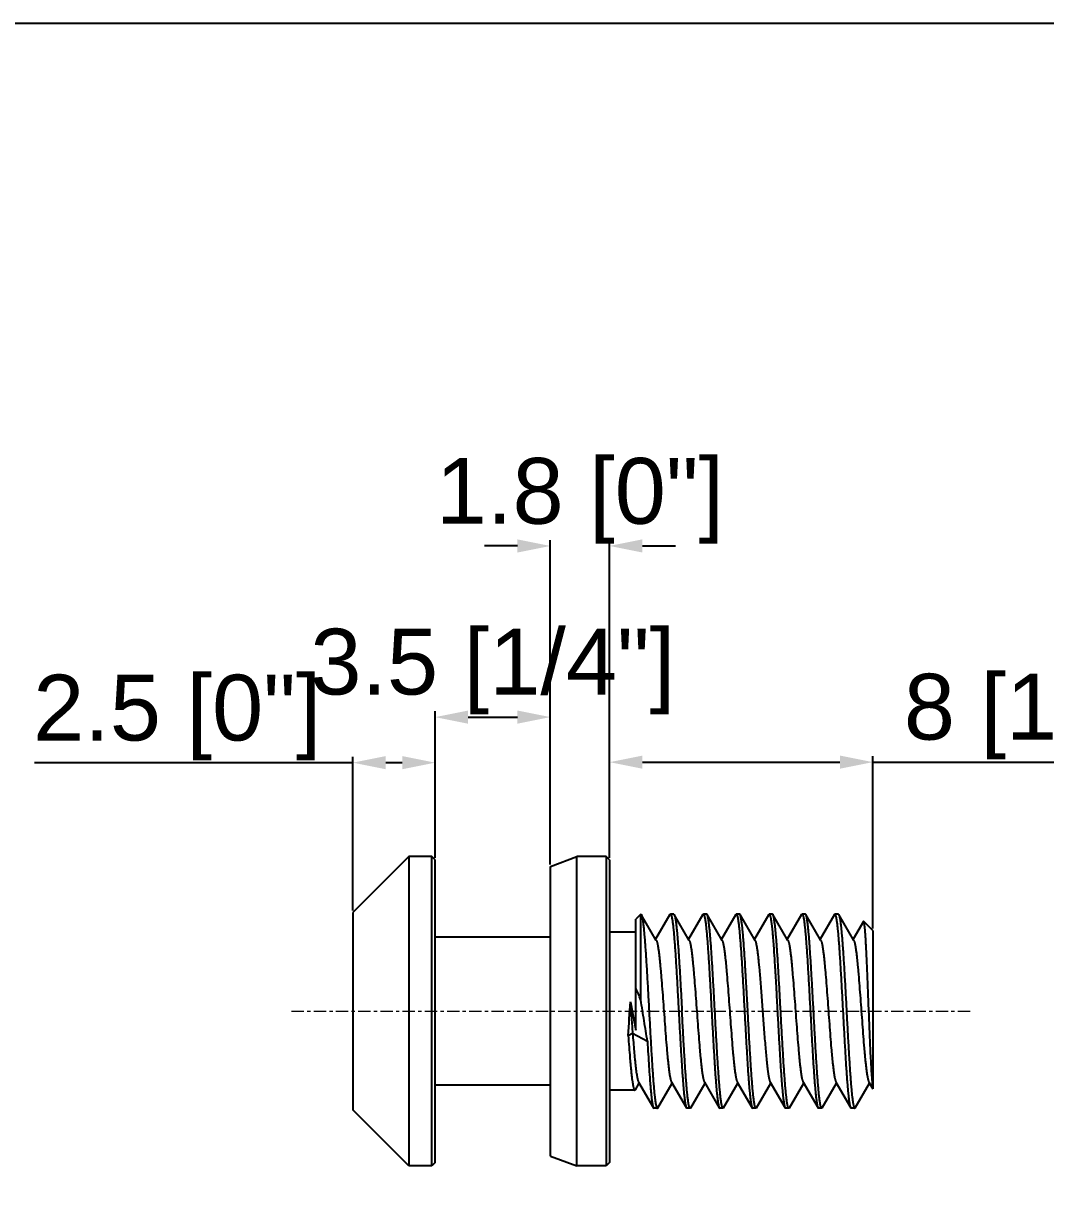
# Model space of a CAD drawing. Header units: millimetres. Extents: x 389 to 17466, y 310 to 5904.
# Drawn here: x 5622.94 to 5654.02, y 426.4 to 461.79 of the extents above; entities that cross this region are included whole.
import ezdxf

# ---------------------------------------------------------------- set-up
doc = ezdxf.new("R2010")
doc.units = ezdxf.units.MM
doc.linetypes.add('CENTER', pattern=[0.6, 0.375, -0.075, 0.075, -0.075])
doc.layers.add('02___PRT_ALL_AXES', color=7, linetype='Continuous')
doc.styles.get("Standard").update_dxf_attribs({"font": 'arial.ttf'})
doc.dimstyles.new('缩小5倍', dxfattribs={"dimtxt": 15, "dimasz": 10, "dimexe": 0.18, "dimexo": 0.0625, "dimgap": 0.09, "dimtad": 1, "dimtoh": 1, "dimdec": 3, "dimzin": 9, "dimdsep": 46, "dimtxsty": 'Standard', "dimblk": '_FILLED', "dimcen": 0.09, "dimclrd": 256, "dimclre": 256, "dimclrt": 256, "dimazin": 2, "dimtfac": 1, "dimtdec": 3, "dimtofl": 0, "dimtmove": 0, "dimatfit": 3, "dimldrblk": '_FILLED', "dimfxl": 1, "dimtolj": 1, "dimtzin": 0, "dimarcsym": 0})

# ---------------------------------------------------------------- blocks, each defined once
blk = doc.blocks.new('_FILLED')
at = {"color": 0, "linetype": 'ByBlock'}
blk.add_solid([(0, 0), (-1, 0.2), (-1, -0.2)], dxfattribs=at)
blk = doc.blocks.new('*D47')
at = {"lineweight": -2, "transparency": 16777216}
for p, q in [((5632.961, 434.831), (5632.961, 439.5)), ((5635.461, 436.431), (5635.461, 439.5)), ((5632.961, 439.32), (5623.286, 439.32)), ((5634.461, 439.32), (5633.961, 439.32))]:
    blk.add_line(p, q, dxfattribs=at)
at = {"layer": 'Defpoints', "color": 0, "transparency": 16777216}
for p in [(5635.461, 439.32), (5635.461, 436.368), (5632.961, 434.768)]:
    blk.add_point(p, dxfattribs=at)
at = {"lineweight": -2, "transparency": 16777216, "rotation": 180}
blk.add_blockref('_FILLED', (5632.961, 439.32), dxfattribs=at)
at = {"lineweight": -2, "transparency": 16777216}
blk.add_blockref('_FILLED', (5635.461, 439.32), dxfattribs=at)
at = {"lineweight": 5, "transparency": 16777216, "insert": (5627.624, 440.692), "char_height": 2, "attachment_point": 5}
blk.add_mtext('\\A1;2.5 [0"]', dxfattribs=at)
blk = doc.blocks.new('*D48')
at = {"lineweight": -2, "transparency": 16777216}
for p, q in [((5635.461, 436.431), (5635.461, 440.885)), ((5638.961, 436.231), (5638.961, 440.885)), ((5636.461, 440.705), (5637.961, 440.705))]:
    blk.add_line(p, q, dxfattribs=at)
at = {"layer": 'Defpoints', "color": 0, "transparency": 16777216}
for p in [(5638.961, 440.705), (5635.461, 436.368), (5638.961, 436.168)]:
    blk.add_point(p, dxfattribs=at)
at = {"lineweight": -2, "transparency": 16777216, "rotation": 180}
blk.add_blockref('_FILLED', (5635.461, 440.705), dxfattribs=at)
at = {"lineweight": -2, "transparency": 16777216}
blk.add_blockref('_FILLED', (5638.961, 440.705), dxfattribs=at)
at = {"lineweight": 5, "transparency": 16777216, "insert": (5637.211, 442.089), "char_height": 2, "attachment_point": 5}
blk.add_mtext('\\A1;3.5 [1/4"]', dxfattribs=at)
blk = doc.blocks.new('*D49')
at = {"lineweight": -2, "transparency": 16777216}
for p, q in [((5637.961, 445.906), (5636.961, 445.906)), ((5638.961, 436.231), (5638.961, 446.086)), ((5640.761, 436.431), (5640.761, 446.086)), ((5641.761, 445.906), (5642.761, 445.906))]:
    blk.add_line(p, q, dxfattribs=at)
at = {"layer": 'Defpoints', "color": 0, "transparency": 16777216}
for p in [(5640.761, 445.906), (5640.761, 436.368), (5638.961, 436.168)]:
    blk.add_point(p, dxfattribs=at)
at = {"lineweight": -2, "transparency": 16777216}
blk.add_blockref('_FILLED', (5638.961, 445.906), dxfattribs=at)
at = {"lineweight": -2, "transparency": 16777216, "rotation": 180}
blk.add_blockref('_FILLED', (5640.761, 445.906), dxfattribs=at)
at = {"lineweight": 5, "transparency": 16777216, "insert": (5639.861, 447.278), "char_height": 2, "attachment_point": 5}
blk.add_mtext('\\A1;1.8 [0"]', dxfattribs=at)
blk = doc.blocks.new('*D50')
at = {"lineweight": -2, "transparency": 16777216}
for p, q in [((5640.761, 436.431), (5640.761, 439.516)), ((5648.761, 434.281), (5648.761, 439.516)), ((5641.761, 439.336), (5647.761, 439.336)), ((5648.761, 439.336), (5658.405, 439.336))]:
    blk.add_line(p, q, dxfattribs=at)
at = {"layer": 'Defpoints', "color": 0, "transparency": 16777216}
for p in [(5648.761, 439.336), (5640.761, 436.368), (5648.761, 434.218)]:
    blk.add_point(p, dxfattribs=at)
at = {"lineweight": -2, "transparency": 16777216, "rotation": 180}
blk.add_blockref('_FILLED', (5640.761, 439.336), dxfattribs=at)
at = {"lineweight": -2, "transparency": 16777216}
blk.add_blockref('_FILLED', (5648.761, 439.336), dxfattribs=at)
at = {"lineweight": 5, "transparency": 16777216, "insert": (5654.083, 440.72), "char_height": 2, "attachment_point": 5}
blk.add_mtext('\\A1;8 [1/4"]', dxfattribs=at)

msp = doc.modelspace()

# ---------------------------------------------------------------- linework, layer by layer
at = {"color": 7, "linetype": 'Continuous'}
for p, q in [((5635.3614, 427.0683), (5635.3614, 436.4683)), ((5635.4614, 436.3683), (5635.3614, 436.4683)), ((5635.4614, 427.1684), (5635.4614, 436.3683)), ((5638.9614, 436.1683), (5639.7614, 436.4683)), ((5639.7614, 427.0683), (5639.7614, 436.4683)), ((5640.6614, 436.4683), (5640.6614, 427.0683)), ((5640.7614, 436.3683), (5640.6614, 436.4683)), ((5640.7614, 436.3683), (5640.7614, 427.1684)), ((5638.9614, 427.3683), (5638.9614, 436.1683)), ((5642.1815, 433.9216), (5641.7262, 434.7055)), ((5642.5966, 434.7055), (5642.1614, 433.9562)), ((5642.5966, 434.7055), (5642.6114, 434.7183)), ((5642.7114, 434.7183), (5642.7262, 434.7055)), ((5643.1815, 433.9216), (5642.7262, 434.7055)), ((5643.5966, 434.7055), (5643.1614, 433.9562)), ((5643.5966, 434.7055), (5643.6114, 434.7183)), ((5643.7262, 434.7055), (5643.7114, 434.7183)), ((5644.1815, 433.9216), (5643.7262, 434.7055)), ((5644.5966, 434.7055), (5644.1614, 433.9562)), ((5644.5966, 434.7055), (5644.6114, 434.7183)), ((5644.7262, 434.7055), (5644.7114, 434.7183)), ((5645.1815, 433.9216), (5644.7262, 434.7055)), ((5645.5966, 434.7055), (5645.1614, 433.9562)), ((5645.5966, 434.7055), (5645.6114, 434.7183)), ((5645.7262, 434.7055), (5645.7114, 434.7183)), ((5646.1815, 433.9216), (5645.7262, 434.7055)), ((5646.5966, 434.7055), (5646.1614, 433.9562)), ((5646.5966, 434.7055), (5646.6114, 434.7183)), ((5646.7262, 434.7055), (5646.7114, 434.7183)), ((5647.1815, 433.9216), (5646.7262, 434.7055)), ((5647.5966, 434.7055), (5647.1614, 433.9562)), ((5647.6114, 434.7183), (5647.5966, 434.7055)), ((5648.1815, 433.9216), (5647.7262, 434.7055)), ((5648.4732, 434.4928), (5648.1614, 433.9562)), ((5648.7614, 434.2183), (5648.4833, 434.4964)), ((5648.7614, 434.2183), (5648.7614, 429.4086)), ((5641.329, 431.0267), (5641.4614, 431.0976)), ((5641.4614, 431.0976), (5641.9114, 430.8567)), ((5641.5472, 429.384), (5641.6614, 429.5805)), ((5641.6413, 429.615), (5642.0966, 428.8311)), ((5642.2262, 428.8311), (5642.6614, 429.5805)), ((5642.6413, 429.615), (5643.0966, 428.8311)), ((5643.2262, 428.8311), (5643.6614, 429.5805)), ((5643.6413, 429.615), (5644.0966, 428.8311)), ((5644.2262, 428.8311), (5644.6614, 429.5805)), ((5644.6413, 429.615), (5645.0966, 428.8311)), ((5645.2262, 428.8311), (5645.6614, 429.5805)), ((5645.6413, 429.615), (5646.0966, 428.8311)), ((5646.2262, 428.8311), (5646.6614, 429.5805)), ((5646.6413, 429.615), (5647.0966, 428.8311)), ((5647.2262, 428.8311), (5647.6614, 429.5805)), ((5647.6413, 429.615), (5648.0966, 428.8311)), ((5648.2262, 428.8311), (5648.6614, 429.5805)), ((5648.6413, 429.615), (5648.7614, 429.4085)), ((5641.529, 429.3683), (5640.7614, 429.3683)), ((5642.0966, 428.8311), (5642.1114, 428.8183)), ((5643.0966, 428.8311), (5643.1114, 428.8183)), ((5643.2262, 428.8311), (5643.2114, 428.8183)), ((5644.0966, 428.8311), (5644.1114, 428.8183)), ((5644.2262, 428.8311), (5644.2114, 428.8183)), ((5645.0966, 428.8311), (5645.1114, 428.8183)), ((5645.2262, 428.8311), (5645.2114, 428.8183)), ((5646.0966, 428.8311), (5646.1114, 428.8183)), ((5646.2262, 428.8311), (5646.2114, 428.8183)), ((5647.0966, 428.8311), (5647.1114, 428.8183)), ((5647.2262, 428.8311), (5647.2114, 428.8183)), ((5648.2114, 428.8183), (5648.2262, 428.8311)), ((5635.4614, 427.1683), (5635.3614, 427.0683)), ((5638.9614, 427.3683), (5639.7614, 427.0683)), ((5640.7614, 427.1683), (5640.6614, 427.0683))]:
    msp.add_line(p, q, dxfattribs=at)
at = {"color": 1, "linetype": 'CENTER', "lineweight": 5}
msp.add_line((5631.0965, 431.7683), (5651.8038, 431.7683), dxfattribs=at)
msp.add_lwpolyline([(5600.2104, 461.7879), (5686.6896, 461.7879), (5686.6896, 395.4424), (5600.2104, 395.4424)], close=True)
at = {"color": 7, "linetype": 'Continuous'}
msp.add_arc((5252.9171, 455.6559), 389.1919, 356.371726, 356.522896, dxfattribs=at)
for points, knots in [([(5642.6114, 434.7183), (5642.6121, 434.7183), (5642.6134, 434.7182), (5642.6154, 434.7175), (5642.6174, 434.7163), (5642.6202, 434.7141), (5642.6236, 434.71), (5642.6274, 434.7037), (5642.6313, 434.6957), (5642.6351, 434.6859), (5642.639, 434.6744), (5642.6445, 434.6556), (5642.6512, 434.6278), (5642.6589, 434.5891), (5642.6666, 434.5437), (5642.6744, 434.4916), (5642.6821, 434.433), (5642.6899, 434.3679), (5642.6977, 434.2966), (5642.7084, 434.1896), (5642.7217, 434.0415), (5642.7372, 433.8476), (5642.7527, 433.6338), (5642.7682, 433.402), (5642.7837, 433.1545), (5642.7992, 432.8936), (5642.8148, 432.6219), (5642.8357, 432.2456), (5642.8511, 431.9602), (5642.8614, 431.7683)], [0, 0, 0, 0, 0.0006617, 0.0013565, 0.0021131, 0.0029536, 0.0049446, 0.0074147, 0.0104051, 0.0139384, 0.0180276, 0.0226792, 0.0336784, 0.0469408, 0.0624552, 0.0801943, 0.1001202, 0.1221922, 0.1463618, 0.1725707, 0.2308628, 0.2965199, 0.368922, 0.4473746, 0.53113, 0.6193881, 0.7112932, 0.8059696, 1, 1, 1, 1]), ([(5642.7262, 434.7055), (5642.7276, 434.7032), (5642.7302, 434.698), (5642.7339, 434.6893), (5642.7375, 434.679), (5642.7427, 434.6624), (5642.749, 434.6376), (5642.7562, 434.6033), (5642.7635, 434.5629), (5642.7708, 434.5166), (5642.7781, 434.4644), (5642.7854, 434.4065), (5642.7927, 434.3429), (5642.8028, 434.2474), (5642.8153, 434.115), (5642.8299, 433.9414), (5642.8444, 433.7493), (5642.859, 433.5403), (5642.8736, 433.3162), (5642.8883, 433.0789), (5642.9029, 432.8304), (5642.9175, 432.5729), (5642.9372, 432.2179), (5642.9517, 431.9489), (5642.9614, 431.7683)], [0, 0, 0, 0, 0.002715, 0.0059096, 0.0095964, 0.0137827, 0.0236641, 0.0355629, 0.0494732, 0.0653773, 0.0832456, 0.1030456, 0.1247416, 0.1482878, 0.2007331, 0.2599516, 0.3254442, 0.3966589, 0.4729946, 0.5538058, 0.6384108, 0.7260805, 0.8160817, 1, 1, 1, 1]), ([(5643.6114, 434.7183), (5643.6121, 434.7183), (5643.6134, 434.7182), (5643.6154, 434.7175), (5643.6174, 434.7163), (5643.6202, 434.7141), (5643.6236, 434.71), (5643.6274, 434.7037), (5643.6313, 434.6957), (5643.6351, 434.6859), (5643.639, 434.6744), (5643.6445, 434.6556), (5643.6512, 434.6278), (5643.6589, 434.5891), (5643.6666, 434.5437), (5643.6744, 434.4916), (5643.6821, 434.433), (5643.6899, 434.3679), (5643.6977, 434.2966), (5643.7084, 434.1896), (5643.7217, 434.0415), (5643.7372, 433.8476), (5643.7527, 433.6338), (5643.7682, 433.402), (5643.7837, 433.1545), (5643.7992, 432.8936), (5643.8148, 432.6219), (5643.8357, 432.2456), (5643.8511, 431.9602), (5643.8614, 431.7683)], [0, 0, 0, 0, 0.0006617, 0.0013565, 0.0021131, 0.0029536, 0.0049446, 0.0074147, 0.0104051, 0.0139384, 0.0180276, 0.0226792, 0.0336784, 0.0469408, 0.0624552, 0.0801943, 0.1001202, 0.1221922, 0.1463618, 0.1725707, 0.2308628, 0.2965199, 0.368922, 0.4473746, 0.53113, 0.6193881, 0.7112932, 0.8059696, 1, 1, 1, 1]), ([(5643.9614, 431.7683), (5643.9517, 431.9489), (5643.9372, 432.2179), (5643.9175, 432.5729), (5643.9029, 432.8304), (5643.8883, 433.0789), (5643.8736, 433.3162), (5643.859, 433.5403), (5643.8444, 433.7493), (5643.8299, 433.9414), (5643.8153, 434.115), (5643.8028, 434.2474), (5643.7927, 434.3429), (5643.7854, 434.4065), (5643.7781, 434.4644), (5643.7708, 434.5166), (5643.7635, 434.5629), (5643.7562, 434.6033), (5643.749, 434.6376), (5643.7427, 434.6624), (5643.7375, 434.679), (5643.7339, 434.6893), (5643.7302, 434.698), (5643.7276, 434.7032), (5643.7262, 434.7055)], [0, 0, 0, 0, 0.1839184, 0.2739199, 0.36159, 0.4461955, 0.5270072, 0.6033431, 0.6745574, 0.7400498, 0.799268, 0.8517131, 0.8752592, 0.8969551, 0.916755, 0.9346231, 0.9505271, 0.9644375, 0.9763361, 0.9862173, 0.9904036, 0.9940905, 0.997285, 1, 1, 1, 1]), ([(5644.6114, 434.7183), (5644.6121, 434.7183), (5644.6134, 434.7182), (5644.6154, 434.7175), (5644.6174, 434.7163), (5644.6202, 434.7141), (5644.6236, 434.71), (5644.6274, 434.7037), (5644.6313, 434.6957), (5644.6351, 434.6859), (5644.639, 434.6744), (5644.6445, 434.6556), (5644.6512, 434.6278), (5644.6589, 434.5891), (5644.6666, 434.5437), (5644.6744, 434.4916), (5644.6821, 434.433), (5644.6899, 434.3679), (5644.6977, 434.2966), (5644.7084, 434.1896), (5644.7217, 434.0415), (5644.7372, 433.8476), (5644.7527, 433.6338), (5644.7682, 433.402), (5644.7837, 433.1545), (5644.7992, 432.8936), (5644.8148, 432.6219), (5644.8357, 432.2456), (5644.8511, 431.9602), (5644.8614, 431.7683)], [0, 0, 0, 0, 0.0006617, 0.0013565, 0.0021131, 0.0029536, 0.0049446, 0.0074147, 0.0104051, 0.0139384, 0.0180276, 0.0226792, 0.0336784, 0.0469408, 0.0624552, 0.0801943, 0.1001202, 0.1221922, 0.1463618, 0.1725707, 0.2308628, 0.2965199, 0.368922, 0.4473746, 0.53113, 0.6193881, 0.7112932, 0.8059696, 1, 1, 1, 1]), ([(5644.8576, 433.5594), (5644.8523, 433.6367), (5644.8419, 433.7841), (5644.8257, 433.9937), (5644.8118, 434.154), (5644.8005, 434.2697), (5644.7923, 434.3468), (5644.7841, 434.417), (5644.776, 434.4801), (5644.7678, 434.5361), (5644.7597, 434.5847), (5644.7527, 434.6204), (5644.747, 434.6453), (5644.7429, 434.6611), (5644.7388, 434.675), (5644.7348, 434.6869), (5644.7307, 434.697), (5644.7278, 434.7029), (5644.7262, 434.7055)], [0, 0, 0, 0, 0.2009949, 0.3835299, 0.5455397, 0.6183339, 0.6854068, 0.7465848, 0.801704, 0.8506401, 0.8932848, 0.9295474, 0.9452728, 0.9593924, 0.9719097, 0.9828335, 0.9921834, 1, 1, 1, 1]), ([(5645.6114, 434.7183), (5645.6122, 434.7183), (5645.6138, 434.7181), (5645.6161, 434.7171), (5645.6184, 434.7156), (5645.6207, 434.7134), (5645.623, 434.7106), (5645.6262, 434.7059), (5645.6301, 434.6983), (5645.6346, 434.6873), (5645.6392, 434.674), (5645.6437, 434.6583), (5645.6482, 434.6402), (5645.6528, 434.6197), (5645.6573, 434.5969), (5645.6619, 434.5718), (5645.6682, 434.5338), (5645.676, 434.4805), (5645.685, 434.4099), (5645.6941, 434.3307), (5645.7032, 434.2429), (5645.7123, 434.1471), (5645.7248, 434.0039), (5645.7403, 433.8072), (5645.7518, 433.645), (5645.7576, 433.5594)], [0, 0, 0, 0, 0.0019584, 0.0040487, 0.0063801, 0.0090318, 0.012058, 0.0154946, 0.0236864, 0.0337325, 0.0456922, 0.0595921, 0.0754434, 0.0932491, 0.1130077, 0.1347137, 0.1583549, 0.2113742, 0.271921, 0.3398232, 0.4148561, 0.496783, 0.5853493, 0.7812858, 1, 1, 1, 1]), ([(5645.9614, 431.7683), (5645.9517, 431.9489), (5645.9372, 432.2179), (5645.9175, 432.5729), (5645.9029, 432.8305), (5645.8883, 433.0789), (5645.8736, 433.3162), (5645.859, 433.5403), (5645.8444, 433.7493), (5645.8299, 433.9414), (5645.8153, 434.115), (5645.8028, 434.2474), (5645.7927, 434.3429), (5645.7854, 434.4065), (5645.7781, 434.4644), (5645.7708, 434.5166), (5645.7635, 434.5629), (5645.7562, 434.6033), (5645.749, 434.6376), (5645.7427, 434.6624), (5645.7375, 434.679), (5645.7339, 434.6893), (5645.7302, 434.698), (5645.7276, 434.7032), (5645.7262, 434.7055)], [0, 0, 0, 0, 0.1839192, 0.2739213, 0.361592, 0.4461982, 0.5270107, 0.6033468, 0.67456, 0.740051, 0.7992684, 0.8517131, 0.875259, 0.8969549, 0.9167547, 0.9346229, 0.950527, 0.9644373, 0.976336, 0.9862173, 0.9904036, 0.9940905, 0.997285, 1, 1, 1, 1]), ([(5646.6114, 434.7183), (5646.6121, 434.7183), (5646.6134, 434.7182), (5646.6154, 434.7175), (5646.6174, 434.7163), (5646.6202, 434.7141), (5646.6236, 434.71), (5646.6274, 434.7037), (5646.6313, 434.6957), (5646.6351, 434.6859), (5646.639, 434.6744), (5646.6445, 434.6556), (5646.6512, 434.6278), (5646.6589, 434.5891), (5646.6666, 434.5437), (5646.6744, 434.4916), (5646.6821, 434.433), (5646.6899, 434.3679), (5646.6977, 434.2966), (5646.7084, 434.1896), (5646.7217, 434.0415), (5646.7372, 433.8476), (5646.7527, 433.6338), (5646.7682, 433.402), (5646.7837, 433.1545), (5646.7992, 432.8936), (5646.8148, 432.6219), (5646.8357, 432.2456), (5646.8511, 431.9602), (5646.8614, 431.7683)], [0, 0, 0, 0, 0.0006617, 0.0013565, 0.0021131, 0.0029536, 0.0049446, 0.0074147, 0.0104051, 0.0139384, 0.0180276, 0.0226792, 0.0336784, 0.0469408, 0.0624552, 0.0801943, 0.1001202, 0.1221922, 0.1463618, 0.1725707, 0.2308628, 0.2965199, 0.368922, 0.4473746, 0.53113, 0.6193881, 0.7112932, 0.8059696, 1, 1, 1, 1]), ([(5646.9614, 431.7683), (5646.9517, 431.9489), (5646.9372, 432.2179), (5646.9175, 432.5729), (5646.9029, 432.8305), (5646.8883, 433.0789), (5646.8736, 433.3162), (5646.859, 433.5403), (5646.8444, 433.7493), (5646.8299, 433.9414), (5646.8153, 434.115), (5646.8028, 434.2474), (5646.7927, 434.3429), (5646.7854, 434.4065), (5646.7781, 434.4644), (5646.7708, 434.5166), (5646.7635, 434.5629), (5646.7562, 434.6033), (5646.749, 434.6376), (5646.7427, 434.6624), (5646.7375, 434.679), (5646.7339, 434.6893), (5646.7302, 434.698), (5646.7276, 434.7032), (5646.7262, 434.7055)], [0, 0, 0, 0, 0.1839196, 0.2739218, 0.3615926, 0.4461989, 0.5270115, 0.6033477, 0.6745607, 0.7400514, 0.7992684, 0.8517128, 0.8752588, 0.8969545, 0.9167544, 0.9346227, 0.9505268, 0.9644371, 0.9763359, 0.9862174, 0.9904036, 0.9940905, 0.997285, 1, 1, 1, 1]), ([(5648.0966, 428.8311), (5648.0952, 428.8335), (5648.0925, 428.8389), (5648.0887, 428.848), (5648.085, 428.8587), (5648.0797, 428.8762), (5648.0732, 428.9021), (5648.0657, 428.9383), (5648.0582, 428.9808), (5648.0507, 429.0296), (5648.0431, 429.0847), (5648.0356, 429.1458), (5648.0281, 429.2129), (5648.0176, 429.3137), (5648.0047, 429.4534), (5647.9897, 429.6365), (5647.9747, 429.8389), (5647.9596, 430.0588), (5647.9446, 430.2942), (5647.9295, 430.543), (5647.9144, 430.8029), (5647.8993, 431.0715), (5647.8791, 431.4401), (5647.8541, 431.904), (5647.8291, 432.366), (5647.8088, 432.728), (5647.7937, 432.9881), (5647.7786, 433.2371), (5647.7635, 433.4728), (5647.7485, 433.6931), (5647.7335, 433.8959), (5647.7185, 434.0794), (5647.7056, 434.2195), (5647.6951, 434.3207), (5647.6876, 434.388), (5647.68, 434.4494), (5647.6725, 434.5047), (5647.665, 434.5538), (5647.6575, 434.5966), (5647.65, 434.633), (5647.6435, 434.6593), (5647.6382, 434.6769), (5647.6344, 434.6878), (5647.6307, 434.697), (5647.6269, 434.7046), (5647.6232, 434.7105), (5647.6194, 434.7149), (5647.616, 434.7173), (5647.6134, 434.7182), (5647.6121, 434.7183), (5647.6114, 434.7183)], [0, 0, 0, 0, 0.0013996, 0.0030535, 0.0049683, 0.007148, 0.012309, 0.01854, 0.0258355, 0.0341859, 0.0435758, 0.0539849, 0.0653926, 0.0777753, 0.1053508, 0.13647, 0.1708529, 0.208193, 0.2481532, 0.2903734, 0.3344732, 0.3800531, 0.4267024, 0.5215144, 0.6154879, 0.6610959, 0.7052323, 0.7474981, 0.7875117, 0.8249132, 0.8593644, 0.8905581, 0.9182145, 0.9306392, 0.9420899, 0.9525437, 0.9619789, 0.9703749, 0.9777171, 0.9839953, 0.9892029, 0.9914058, 0.9933438, 0.9950206, 0.9964424, 0.9976199, 0.9985732, 0.9993409, 0.999678, 1, 1, 1, 1]), ([(5647.7114, 434.7183), (5647.712, 434.7183), (5647.7133, 434.7182), (5647.7159, 434.7173), (5647.7192, 434.715), (5647.7229, 434.7109), (5647.7251, 434.7075), (5647.7262, 434.7055)], [0, 0, 0, 0, 0.0914047, 0.1869148, 0.4034094, 0.6708044, 1, 1, 1, 1]), ([(5647.7262, 434.7055), (5647.7276, 434.7031), (5647.7304, 434.6977), (5647.7341, 434.6887), (5647.7379, 434.678), (5647.7432, 434.6605), (5647.7497, 434.6345), (5647.7572, 434.5984), (5647.7647, 434.5558), (5647.7722, 434.507), (5647.7797, 434.452), (5647.7872, 434.3908), (5647.7948, 434.3238), (5647.8052, 434.2229), (5647.8181, 434.0832), (5647.8331, 433.9002), (5647.8482, 433.6977), (5647.8632, 433.4778), (5647.8783, 433.2424), (5647.8934, 432.9937), (5647.9084, 432.7338), (5647.9235, 432.4652), (5647.9438, 432.0966), (5647.9687, 431.6326), (5647.9938, 431.1707), (5648.0141, 430.8087), (5648.0292, 430.5486), (5648.0442, 430.2995), (5648.0593, 430.0638), (5648.0743, 429.8435), (5648.0894, 429.6407), (5648.1044, 429.4572), (5648.1173, 429.3171), (5648.1277, 429.216), (5648.1353, 429.1486), (5648.1428, 429.0872), (5648.1503, 429.0319), (5648.1579, 428.9828), (5648.1653, 428.94), (5648.1728, 428.9036), (5648.1793, 428.8774), (5648.1846, 428.8597), (5648.1884, 428.8488), (5648.1922, 428.8396), (5648.1959, 428.8321), (5648.1997, 428.8261), (5648.2034, 428.8218), (5648.2068, 428.8194), (5648.2095, 428.8185), (5648.2108, 428.8183), (5648.2114, 428.8183)], [0, 0, 0, 0, 0.0013998, 0.003054, 0.004969, 0.0071485, 0.0123088, 0.0185403, 0.0258361, 0.0341859, 0.0435758, 0.0539855, 0.065393, 0.0777753, 0.1053514, 0.1364702, 0.1708531, 0.2081935, 0.2481534, 0.290374, 0.3344735, 0.3800536, 0.4267029, 0.5215148, 0.6154883, 0.6610963, 0.7052329, 0.7474983, 0.7875123, 0.8249134, 0.8593648, 0.8905587, 0.9182145, 0.9306393, 0.9420907, 0.9525439, 0.9619786, 0.9703755, 0.9777176, 0.9839952, 0.9892031, 0.9914064, 0.9933444, 0.9950208, 0.9964421, 0.9976194, 0.9985727, 0.9993408, 0.999678, 1, 1, 1, 1]), ([(5648.4833, 434.4964), (5648.4829, 434.4968), (5648.4821, 434.4975), (5648.4808, 434.4982), (5648.4795, 434.4984), (5648.4782, 434.4981), (5648.4769, 434.4974), (5648.475, 434.4957), (5648.4739, 434.494), (5648.4732, 434.4928)], [0, 0, 0, 0, 0.126245, 0.2343843, 0.3325163, 0.4312349, 0.5409651, 0.6694803, 1, 1, 1, 1]), ([(5648.7067, 430.2652), (5648.7016, 430.364), (5648.6916, 430.5705), (5648.6773, 430.8915), (5648.6631, 431.2323), (5648.6489, 431.586), (5648.6349, 431.9453), (5648.6209, 432.3033), (5648.6069, 432.6527), (5648.5931, 432.987), (5648.5814, 433.2531), (5648.572, 433.4536), (5648.5651, 433.5931), (5648.5582, 433.7245), (5648.5514, 433.847), (5648.5446, 433.9602), (5648.5378, 434.0635), (5648.531, 434.1565), (5648.5243, 434.2389), (5648.5185, 434.3006), (5648.5138, 434.3444), (5648.5104, 434.373), (5648.507, 434.3987), (5648.5037, 434.4214), (5648.5004, 434.4412), (5648.497, 434.4581), (5648.4937, 434.472), (5648.4909, 434.4816), (5648.4885, 434.4878), (5648.4868, 434.4914), (5648.4852, 434.4942), (5648.4839, 434.4958), (5648.4833, 434.4964)], [0, 0, 0, 0, 0.0699929, 0.1462907, 0.2272966, 0.3113444, 0.3967347, 0.4817693, 0.5647849, 0.6441835, 0.7184626, 0.7532455, 0.7862415, 0.8173022, 0.8462851, 0.8730654, 0.8975228, 0.9195537, 0.9390661, 0.9559774, 0.9634382, 0.9702261, 0.9763343, 0.9817581, 0.9864954, 0.9905453, 0.9939085, 0.9965898, 0.9976792, 0.9986058, 0.9993757, 1, 1, 1, 1]), ([(5642.1815, 433.9216), (5642.1828, 433.9194), (5642.1853, 433.9146), (5642.1904, 433.9036), (5642.1965, 433.887), (5642.2036, 433.8637), (5642.2107, 433.8362), (5642.2179, 433.8045), (5642.225, 433.7687), (5642.2321, 433.7287), (5642.2421, 433.6677), (5642.2543, 433.5818), (5642.2685, 433.4678), (5642.2828, 433.34), (5642.297, 433.1994), (5642.3113, 433.0471), (5642.3309, 432.8245), (5642.3549, 432.527), (5642.3831, 432.1539), (5642.4114, 431.7683), (5642.4397, 431.3827), (5642.4679, 431.0096), (5642.492, 430.7122), (5642.5115, 430.4895), (5642.5258, 430.3373), (5642.5401, 430.1966), (5642.5543, 430.0688), (5642.5685, 429.9548), (5642.5808, 429.869), (5642.5907, 429.8079), (5642.5978, 429.768), (5642.605, 429.7321), (5642.6121, 429.7004), (5642.6192, 429.6729), (5642.6263, 429.6497), (5642.6325, 429.6331), (5642.6375, 429.622), (5642.64, 429.6172), (5642.6413, 429.615)], [0, 0, 0, 0, 0.0017561, 0.0037379, 0.0083968, 0.013998, 0.0205452, 0.0280359, 0.0364635, 0.045815, 0.0560734, 0.0792387, 0.1057878, 0.1355132, 0.168181, 0.2035295, 0.2412756, 0.322726, 0.4099062, 0.4999996, 0.5900929, 0.6772732, 0.7587237, 0.7964691, 0.8318185, 0.8644853, 0.8942119, 0.9207598, 0.9439265, 0.9541846, 0.9635348, 0.9719626, 0.9794548, 0.9860015, 0.9916014, 0.9962607, 0.9982434, 1, 1, 1, 1]), ([(5643.1815, 433.9216), (5643.1828, 433.9194), (5643.1853, 433.9146), (5643.1904, 433.9036), (5643.1965, 433.887), (5643.2036, 433.8637), (5643.2107, 433.8362), (5643.2179, 433.8045), (5643.225, 433.7687), (5643.2321, 433.7287), (5643.2421, 433.6677), (5643.2543, 433.5818), (5643.2685, 433.4678), (5643.2828, 433.34), (5643.297, 433.1994), (5643.3113, 433.0471), (5643.3309, 432.8245), (5643.3549, 432.527), (5643.3831, 432.1539), (5643.4114, 431.7683), (5643.4397, 431.3827), (5643.4679, 431.0096), (5643.492, 430.7122), (5643.5115, 430.4895), (5643.5258, 430.3373), (5643.5401, 430.1966), (5643.5543, 430.0688), (5643.5685, 429.9548), (5643.5808, 429.869), (5643.5907, 429.8079), (5643.5978, 429.768), (5643.605, 429.7321), (5643.6121, 429.7004), (5643.6192, 429.6729), (5643.6263, 429.6497), (5643.6325, 429.6331), (5643.6375, 429.622), (5643.64, 429.6172), (5643.6413, 429.615)], [0, 0, 0, 0, 0.0017568, 0.0037392, 0.0083973, 0.0139971, 0.0205453, 0.0280372, 0.0364638, 0.0458142, 0.0560737, 0.0792389, 0.1057882, 0.1355134, 0.1681815, 0.2035297, 0.2412762, 0.3227266, 0.4099068, 0.5000001, 0.5900933, 0.6772735, 0.7587239, 0.7964706, 0.8318186, 0.8644869, 0.8942119, 0.9207615, 0.9439263, 0.9541858, 0.9635367, 0.9719632, 0.9794547, 0.9860029, 0.9916032, 0.9962612, 0.9982434, 1, 1, 1, 1]), ([(5644.1815, 433.9216), (5644.1828, 433.9194), (5644.1853, 433.9146), (5644.1904, 433.9036), (5644.1965, 433.887), (5644.2036, 433.8637), (5644.2107, 433.8362), (5644.2179, 433.8045), (5644.225, 433.7687), (5644.2321, 433.7287), (5644.2421, 433.6677), (5644.2543, 433.5818), (5644.2685, 433.4678), (5644.2828, 433.34), (5644.297, 433.1994), (5644.3113, 433.0471), (5644.3309, 432.8245), (5644.3549, 432.527), (5644.3831, 432.1539), (5644.4114, 431.7683), (5644.4397, 431.3827), (5644.4679, 431.0096), (5644.492, 430.7122), (5644.5115, 430.4895), (5644.5258, 430.3373), (5644.5401, 430.1966), (5644.5543, 430.0688), (5644.5685, 429.9548), (5644.5808, 429.869), (5644.5907, 429.8079), (5644.5978, 429.768), (5644.605, 429.7321), (5644.6121, 429.7004), (5644.6192, 429.6729), (5644.6263, 429.6497), (5644.6325, 429.6331), (5644.6375, 429.622), (5644.64, 429.6172), (5644.6413, 429.615)], [0, 0, 0, 0, 0.0017563, 0.0037388, 0.0083983, 0.0139986, 0.0205451, 0.0280369, 0.0364649, 0.0458155, 0.0560734, 0.07924, 0.1057879, 0.1355145, 0.1681812, 0.2035307, 0.241276, 0.3227265, 0.4099068, 0.5000002, 0.5900936, 0.6772738, 0.7587243, 0.79647, 0.831819, 0.8644863, 0.8942122, 0.9207608, 0.9439266, 0.9541847, 0.963536, 0.971964, 0.9794548, 0.9860017, 0.9916026, 0.996262, 0.998244, 1, 1, 1, 1]), ([(5645.1815, 433.9216), (5645.1829, 433.9192), (5645.1857, 433.9139), (5645.1896, 433.9051), (5645.1936, 433.895), (5645.199, 433.8791), (5645.2058, 433.8559), (5645.2136, 433.8242), (5645.2214, 433.7874), (5645.2292, 433.7458), (5645.237, 433.6992), (5645.2479, 433.6279), (5645.2614, 433.5276), (5645.2769, 433.3945), (5645.2925, 433.2454), (5645.3025, 433.1409), (5645.3076, 433.0862)], [0, 0, 0, 0, 0.0099231, 0.0212388, 0.0339791, 0.0481644, 0.0809009, 0.119464, 0.1638206, 0.2139136, 0.269642, 0.3308782, 0.4693299, 0.6280389, 0.8055742, 1, 1, 1, 1]), ([(5646.1815, 433.9216), (5646.1828, 433.9194), (5646.1853, 433.9146), (5646.1904, 433.9036), (5646.1965, 433.887), (5646.2036, 433.8637), (5646.2107, 433.8362), (5646.2179, 433.8045), (5646.225, 433.7687), (5646.2321, 433.7287), (5646.2421, 433.6677), (5646.2543, 433.5818), (5646.2685, 433.4678), (5646.2828, 433.34), (5646.297, 433.1994), (5646.3113, 433.0471), (5646.3309, 432.8245), (5646.3549, 432.527), (5646.3831, 432.1539), (5646.4114, 431.7683), (5646.4397, 431.3827), (5646.4679, 431.0096), (5646.492, 430.7122), (5646.5115, 430.4895), (5646.5258, 430.3373), (5646.5401, 430.1966), (5646.5543, 430.0688), (5646.5685, 429.9548), (5646.5808, 429.869), (5646.5907, 429.8079), (5646.5978, 429.768), (5646.605, 429.7321), (5646.6121, 429.7004), (5646.6192, 429.6729), (5646.6263, 429.6497), (5646.6325, 429.6331), (5646.6375, 429.622), (5646.64, 429.6172), (5646.6413, 429.615)], [0, 0, 0, 0, 0.0017566, 0.0037387, 0.0083966, 0.0139971, 0.0205453, 0.0280367, 0.0364632, 0.0458142, 0.0560736, 0.0792383, 0.105788, 0.1355128, 0.1681813, 0.2035292, 0.2412759, 0.3227263, 0.4099064, 0.4999996, 0.5900929, 0.6772731, 0.7587235, 0.7964695, 0.8318183, 0.8644857, 0.8942117, 0.9207602, 0.9439263, 0.9541852, 0.9635352, 0.9719624, 0.9794547, 0.9860022, 0.9916018, 0.9962605, 0.9982432, 1, 1, 1, 1]), ([(5647.1815, 433.9216), (5647.1828, 433.9194), (5647.1853, 433.9146), (5647.1904, 433.9036), (5647.1965, 433.887), (5647.2036, 433.8637), (5647.2107, 433.8362), (5647.2179, 433.8045), (5647.225, 433.7687), (5647.2321, 433.7287), (5647.2421, 433.6677), (5647.2543, 433.5818), (5647.2685, 433.4678), (5647.2828, 433.34), (5647.297, 433.1994), (5647.3113, 433.0471), (5647.3309, 432.8245), (5647.3549, 432.527), (5647.3831, 432.1539), (5647.4114, 431.7683), (5647.4397, 431.3827), (5647.4679, 431.0096), (5647.492, 430.7122), (5647.5115, 430.4895), (5647.5258, 430.3373), (5647.5401, 430.1966), (5647.5543, 430.0688), (5647.5685, 429.9548), (5647.5808, 429.869), (5647.5907, 429.8079), (5647.5978, 429.768), (5647.605, 429.7321), (5647.6121, 429.7004), (5647.6192, 429.6729), (5647.6263, 429.6497), (5647.6325, 429.6331), (5647.6375, 429.622), (5647.64, 429.6172), (5647.6413, 429.615)], [0, 0, 0, 0, 0.0017568, 0.0037391, 0.0083972, 0.0139971, 0.0205453, 0.0280371, 0.0364637, 0.0458142, 0.0560737, 0.0792388, 0.1057882, 0.1355133, 0.1681815, 0.2035296, 0.2412761, 0.3227265, 0.4099066, 0.4999999, 0.5900931, 0.6772733, 0.7587237, 0.7964701, 0.8318184, 0.8644863, 0.8942117, 0.9207608, 0.9439263, 0.9541856, 0.9635358, 0.9719626, 0.9794547, 0.9860027, 0.9916024, 0.9962607, 0.9982432, 1, 1, 1, 1]), ([(5648.1815, 433.9216), (5648.1828, 433.9194), (5648.1853, 433.9146), (5648.1904, 433.9036), (5648.1965, 433.887), (5648.2036, 433.8637), (5648.2107, 433.8362), (5648.2179, 433.8045), (5648.225, 433.7687), (5648.2321, 433.7287), (5648.2421, 433.6677), (5648.2543, 433.5818), (5648.2685, 433.4678), (5648.2828, 433.34), (5648.297, 433.1994), (5648.3113, 433.0471), (5648.3309, 432.8245), (5648.3549, 432.527), (5648.3831, 432.1539), (5648.4114, 431.7683), (5648.4397, 431.3827), (5648.4679, 431.0096), (5648.492, 430.7122), (5648.5115, 430.4895), (5648.5258, 430.3373), (5648.5401, 430.1966), (5648.5543, 430.0688), (5648.5685, 429.9548), (5648.5808, 429.869), (5648.5907, 429.8079), (5648.5978, 429.768), (5648.605, 429.7321), (5648.6121, 429.7004), (5648.6192, 429.6729), (5648.6263, 429.6497), (5648.6325, 429.6331), (5648.6375, 429.622), (5648.64, 429.6172), (5648.6413, 429.615)], [0, 0, 0, 0, 0.0017569, 0.0037394, 0.0083978, 0.0139974, 0.0205453, 0.0280375, 0.0364644, 0.0458144, 0.0560737, 0.0792394, 0.1057882, 0.1355139, 0.1681816, 0.2035301, 0.2412763, 0.3227267, 0.4099069, 0.5000001, 0.5900934, 0.6772735, 0.7587239, 0.7964706, 0.8318186, 0.8644869, 0.8942119, 0.9207614, 0.9439263, 0.9541858, 0.9635365, 0.9719631, 0.9794547, 0.986003, 0.991603, 0.996261, 0.9982433, 1, 1, 1, 1]), ([(5644.9614, 431.7683), (5644.9528, 431.928), (5644.9358, 432.2432), (5644.9102, 432.7054), (5644.8846, 433.1428), (5644.8667, 433.4247), (5644.8576, 433.5594)], [0, 0, 0, 0, 0.2674172, 0.5277478, 0.7741124, 1, 1, 1, 1]), ([(5645.7576, 433.5594), (5645.7667, 433.4247), (5645.7846, 433.1428), (5645.8102, 432.7054), (5645.8358, 432.2432), (5645.8528, 431.928), (5645.8614, 431.7683)], [0, 0, 0, 0, 0.2258905, 0.4722532, 0.732581, 1, 1, 1, 1]), ([(5645.3076, 433.0862), (5645.3148, 433.0074), (5645.3292, 432.8434), (5645.3498, 432.5896), (5645.3705, 432.3217), (5645.3912, 432.0444), (5645.4119, 431.7622), (5645.4325, 431.4802), (5645.4532, 431.2032), (5645.4739, 430.9358), (5645.4945, 430.6827), (5645.5151, 430.4482), (5645.5328, 430.2664), (5645.5471, 430.1332), (5645.5574, 430.0435), (5645.5678, 429.9613), (5645.5782, 429.8867), (5645.5885, 429.8203), (5645.5988, 429.7622), (5645.6077, 429.7192), (5645.615, 429.6891), (5645.6202, 429.6699), (5645.6253, 429.6529), (5645.6305, 429.6382), (5645.6357, 429.6257), (5645.6394, 429.6183), (5645.6413, 429.615)], [0, 0, 0, 0, 0.0680525, 0.1414208, 0.2188139, 0.2989409, 0.3804273, 0.4618829, 0.5419197, 0.6191724, 0.692324, 0.7601309, 0.8214442, 0.8493371, 0.8752304, 0.8990133, 0.920592, 0.9398791, 0.956799, 0.9712964, 0.9776224, 0.9833281, 0.9884137, 0.9928821, 0.9967399, 1, 1, 1, 1]), ([(5641.3926, 432.0516), (5641.398, 431.968), (5641.4089, 431.8029), (5641.4258, 431.5593), (5641.443, 431.3248), (5641.4552, 431.1719), (5641.4614, 431.0976)], [0, 0, 0, 0, 0.2625167, 0.5190162, 0.7660292, 1, 1, 1, 1]), ([(5641.3926, 432.0516), (5641.4209, 431.9068), (5641.4765, 431.6186), (5641.5328, 431.3306), (5641.5614, 431.1875)], [0, 0, 0, 0, 0.5027653, 1, 1, 1, 1]), ([(5642.8614, 431.7683), (5642.8712, 431.5877), (5642.8857, 431.3187), (5642.9053, 430.9637), (5642.92, 430.7062), (5642.9346, 430.4577), (5642.9492, 430.2205), (5642.9638, 429.9964), (5642.9784, 429.7874), (5642.993, 429.5952), (5643.0075, 429.4216), (5643.02, 429.2893), (5643.0301, 429.1937), (5643.0375, 429.1302), (5643.0448, 429.0723), (5643.0521, 429.0201), (5643.0594, 428.9738), (5643.0666, 428.9334), (5643.0739, 428.899), (5643.0802, 428.8743), (5643.0853, 428.8576), (5643.089, 428.8473), (5643.0926, 428.8386), (5643.0953, 428.8334), (5643.0966, 428.8311)], [0, 0, 0, 0, 0.1839192, 0.273919, 0.3615877, 0.4461925, 0.5270049, 0.6033423, 0.6745574, 0.7400492, 0.7992664, 0.8517106, 0.8752566, 0.8969523, 0.9167523, 0.9346211, 0.9505256, 0.9644361, 0.9763354, 0.9862172, 0.9904035, 0.9940904, 0.9972849, 1, 1, 1, 1]), ([(5643.2114, 428.8183), (5643.2108, 428.8183), (5643.2094, 428.8185), (5643.2074, 428.8192), (5643.2055, 428.8203), (5643.2027, 428.8226), (5643.1993, 428.8266), (5643.1954, 428.8329), (5643.1916, 428.841), (5643.1877, 428.8507), (5643.1838, 428.8623), (5643.1783, 428.881), (5643.1716, 428.9089), (5643.1639, 428.9475), (5643.1562, 428.9929), (5643.1485, 429.045), (5643.1407, 429.1036), (5643.1329, 429.1687), (5643.1252, 429.24), (5643.1144, 429.3471), (5643.1011, 429.4952), (5643.0857, 429.689), (5643.0702, 429.9028), (5643.0547, 430.1346), (5643.0391, 430.3821), (5643.0236, 430.643), (5643.0081, 430.9147), (5642.9872, 431.291), (5642.9718, 431.5765), (5642.9614, 431.7683)], [0, 0, 0, 0, 0.0006617, 0.0013565, 0.0021131, 0.0029537, 0.0049448, 0.0074151, 0.0104058, 0.0139391, 0.0180281, 0.0226798, 0.0336795, 0.0469422, 0.0624563, 0.0801957, 0.1001217, 0.1221934, 0.1463629, 0.1725717, 0.2308639, 0.2965214, 0.3689236, 0.4473759, 0.5311313, 0.6193899, 0.7112957, 0.8059713, 1, 1, 1, 1]), ([(5643.8614, 431.7683), (5643.8712, 431.5877), (5643.8857, 431.3187), (5643.9053, 430.9637), (5643.92, 430.7062), (5643.9346, 430.4577), (5643.9492, 430.2205), (5643.9638, 429.9964), (5643.9784, 429.7874), (5643.993, 429.5952), (5644.0075, 429.4216), (5644.02, 429.2893), (5644.0301, 429.1937), (5644.0375, 429.1302), (5644.0448, 429.0723), (5644.0521, 429.0201), (5644.0594, 428.9738), (5644.0666, 428.9334), (5644.0739, 428.899), (5644.0802, 428.8743), (5644.0853, 428.8576), (5644.089, 428.8473), (5644.0926, 428.8386), (5644.0953, 428.8334), (5644.0966, 428.8311)], [0, 0, 0, 0, 0.1839192, 0.273919, 0.3615877, 0.4461925, 0.5270049, 0.6033423, 0.6745574, 0.7400492, 0.7992664, 0.8517106, 0.8752566, 0.8969523, 0.9167523, 0.9346211, 0.9505256, 0.9644361, 0.9763354, 0.9862172, 0.9904035, 0.9940904, 0.9972849, 1, 1, 1, 1]), ([(5644.2114, 428.8183), (5644.2108, 428.8183), (5644.2094, 428.8185), (5644.2074, 428.8192), (5644.2055, 428.8203), (5644.2027, 428.8226), (5644.1993, 428.8266), (5644.1954, 428.8329), (5644.1916, 428.841), (5644.1877, 428.8507), (5644.1838, 428.8623), (5644.1783, 428.881), (5644.1716, 428.9089), (5644.1639, 428.9475), (5644.1562, 428.9929), (5644.1485, 429.045), (5644.1407, 429.1036), (5644.1329, 429.1687), (5644.1252, 429.24), (5644.1144, 429.3471), (5644.1011, 429.4952), (5644.0857, 429.689), (5644.0702, 429.9028), (5644.0547, 430.1346), (5644.0391, 430.3821), (5644.0236, 430.643), (5644.0081, 430.9147), (5643.9872, 431.291), (5643.9718, 431.5765), (5643.9614, 431.7683)], [0, 0, 0, 0, 0.0006617, 0.0013565, 0.0021131, 0.0029536, 0.0049448, 0.0074151, 0.0104057, 0.013939, 0.018028, 0.0226796, 0.0336792, 0.0469419, 0.062456, 0.0801953, 0.1001214, 0.1221931, 0.1463626, 0.1725715, 0.2308634, 0.2965206, 0.3689224, 0.4473747, 0.5311301, 0.6193891, 0.7112954, 0.8059714, 1, 1, 1, 1]), ([(5644.8614, 431.7683), (5644.8712, 431.5877), (5644.8857, 431.3187), (5644.9053, 430.9637), (5644.92, 430.7062), (5644.9346, 430.4577), (5644.9492, 430.2205), (5644.9638, 429.9964), (5644.9784, 429.7874), (5644.993, 429.5952), (5645.0075, 429.4216), (5645.02, 429.2893), (5645.0301, 429.1937), (5645.0375, 429.1302), (5645.0448, 429.0723), (5645.0521, 429.0201), (5645.0594, 428.9738), (5645.0666, 428.9334), (5645.0739, 428.899), (5645.0802, 428.8743), (5645.0853, 428.8576), (5645.089, 428.8473), (5645.0926, 428.8386), (5645.0953, 428.8334), (5645.0966, 428.8311)], [0, 0, 0, 0, 0.1839192, 0.273919, 0.3615877, 0.4461925, 0.5270049, 0.6033423, 0.6745574, 0.7400492, 0.7992664, 0.8517106, 0.8752566, 0.8969523, 0.9167523, 0.9346211, 0.9505256, 0.9644361, 0.9763354, 0.9862172, 0.9904035, 0.9940904, 0.9972849, 1, 1, 1, 1]), ([(5645.2114, 428.8183), (5645.2108, 428.8183), (5645.2094, 428.8185), (5645.2074, 428.8192), (5645.2055, 428.8203), (5645.2027, 428.8226), (5645.1993, 428.8266), (5645.1954, 428.8329), (5645.1916, 428.841), (5645.1877, 428.8507), (5645.1838, 428.8623), (5645.1783, 428.881), (5645.1716, 428.9089), (5645.1639, 428.9475), (5645.1562, 428.9929), (5645.1485, 429.045), (5645.1407, 429.1036), (5645.1329, 429.1687), (5645.1252, 429.24), (5645.1144, 429.3471), (5645.1011, 429.4952), (5645.0857, 429.689), (5645.0702, 429.9028), (5645.0547, 430.1346), (5645.0391, 430.3821), (5645.0236, 430.643), (5645.0081, 430.9147), (5644.9872, 431.291), (5644.9718, 431.5765), (5644.9614, 431.7683)], [0, 0, 0, 0, 0.0006617, 0.0013565, 0.0021131, 0.0029536, 0.0049447, 0.0074149, 0.0104054, 0.0139387, 0.0180277, 0.0226793, 0.0336787, 0.0469412, 0.0624554, 0.0801945, 0.1001204, 0.1221923, 0.146362, 0.1725709, 0.2308626, 0.2965191, 0.3689205, 0.4473726, 0.531128, 0.6193873, 0.7112942, 0.8059714, 1, 1, 1, 1]), ([(5645.8614, 431.7683), (5645.8712, 431.5877), (5645.8857, 431.3187), (5645.9053, 430.9637), (5645.92, 430.7062), (5645.9346, 430.4577), (5645.9492, 430.2205), (5645.9638, 429.9964), (5645.9784, 429.7874), (5645.993, 429.5952), (5646.0075, 429.4216), (5646.02, 429.2893), (5646.0301, 429.1937), (5646.0375, 429.1302), (5646.0448, 429.0723), (5646.0521, 429.0201), (5646.0594, 428.9738), (5646.0666, 428.9334), (5646.0739, 428.899), (5646.0802, 428.8743), (5646.0853, 428.8576), (5646.089, 428.8473), (5646.0926, 428.8386), (5646.0953, 428.8334), (5646.0966, 428.8311)], [0, 0, 0, 0, 0.1839192, 0.273919, 0.3615877, 0.4461925, 0.5270049, 0.6033423, 0.6745574, 0.7400492, 0.7992664, 0.8517106, 0.8752566, 0.8969523, 0.9167523, 0.9346211, 0.9505256, 0.9644361, 0.9763354, 0.9862172, 0.9904035, 0.9940904, 0.9972849, 1, 1, 1, 1]), ([(5646.2114, 428.8183), (5646.2108, 428.8183), (5646.2094, 428.8185), (5646.2074, 428.8192), (5646.2055, 428.8203), (5646.2027, 428.8226), (5646.1993, 428.8266), (5646.1954, 428.8329), (5646.1916, 428.841), (5646.1877, 428.8507), (5646.1838, 428.8623), (5646.1783, 428.881), (5646.1716, 428.9089), (5646.1639, 428.9475), (5646.1562, 428.9929), (5646.1485, 429.045), (5646.1407, 429.1036), (5646.1329, 429.1687), (5646.1252, 429.24), (5646.1144, 429.3471), (5646.1011, 429.4952), (5646.0857, 429.689), (5646.0702, 429.9028), (5646.0547, 430.1346), (5646.0391, 430.3821), (5646.0236, 430.643), (5646.0081, 430.9147), (5645.9872, 431.291), (5645.9718, 431.5765), (5645.9614, 431.7683)], [0, 0, 0, 0, 0.0006617, 0.0013565, 0.002113, 0.0029536, 0.0049446, 0.0074148, 0.0104052, 0.0139385, 0.0180275, 0.0226791, 0.0336784, 0.0469407, 0.0624549, 0.0801939, 0.1001197, 0.1221917, 0.1463614, 0.1725703, 0.230862, 0.2965182, 0.3689192, 0.4473711, 0.5311264, 0.6193858, 0.711293, 0.8059709, 1, 1, 1, 1]), ([(5646.8614, 431.7683), (5646.8712, 431.5877), (5646.8857, 431.3187), (5646.9053, 430.9637), (5646.92, 430.7062), (5646.9346, 430.4577), (5646.9492, 430.2205), (5646.9638, 429.9964), (5646.9784, 429.7874), (5646.993, 429.5952), (5647.0075, 429.4216), (5647.02, 429.2893), (5647.0301, 429.1937), (5647.0375, 429.1302), (5647.0448, 429.0723), (5647.0521, 429.0201), (5647.0594, 428.9738), (5647.0666, 428.9334), (5647.0739, 428.899), (5647.0802, 428.8743), (5647.0853, 428.8576), (5647.089, 428.8473), (5647.0926, 428.8386), (5647.0953, 428.8334), (5647.0966, 428.8311)], [0, 0, 0, 0, 0.1839192, 0.273919, 0.3615877, 0.4461925, 0.5270049, 0.6033423, 0.6745574, 0.7400492, 0.7992664, 0.8517106, 0.8752566, 0.8969523, 0.9167523, 0.9346211, 0.9505256, 0.9644361, 0.9763354, 0.9862172, 0.9904035, 0.9940904, 0.9972849, 1, 1, 1, 1]), ([(5647.2114, 428.8183), (5647.2108, 428.8183), (5647.2094, 428.8185), (5647.2074, 428.8192), (5647.2055, 428.8203), (5647.2027, 428.8226), (5647.1993, 428.8266), (5647.1954, 428.8329), (5647.1916, 428.841), (5647.1877, 428.8507), (5647.1838, 428.8623), (5647.1783, 428.881), (5647.1716, 428.9089), (5647.1639, 428.9475), (5647.1562, 428.9929), (5647.1485, 429.045), (5647.1407, 429.1036), (5647.1329, 429.1687), (5647.1252, 429.24), (5647.1144, 429.3471), (5647.1011, 429.4952), (5647.0857, 429.689), (5647.0702, 429.9028), (5647.0547, 430.1346), (5647.0391, 430.3821), (5647.0236, 430.643), (5647.0081, 430.9147), (5646.9872, 431.291), (5646.9718, 431.5765), (5646.9614, 431.7683)], [0, 0, 0, 0, 0.0006617, 0.0013565, 0.002113, 0.0029536, 0.0049446, 0.0074146, 0.010405, 0.0139383, 0.0180273, 0.0226789, 0.033678, 0.0469402, 0.0624543, 0.0801932, 0.1001188, 0.1221909, 0.1463605, 0.1725694, 0.2308612, 0.2965174, 0.368918, 0.4473695, 0.5311247, 0.6193842, 0.7112916, 0.8059701, 1, 1, 1, 1]), ([(5641.329, 431.0267), (5641.337, 430.9107), (5641.353, 430.6876), (5641.374, 430.4153), (5641.391, 430.2128), (5641.4035, 430.0747), (5641.4159, 429.947), (5641.4283, 429.8306), (5641.4407, 429.7261), (5641.4513, 429.6468), (5641.46, 429.5899), (5641.4662, 429.5521), (5641.4724, 429.5178), (5641.4786, 429.4869), (5641.4848, 429.4595), (5641.491, 429.4357), (5641.4972, 429.4155), (5641.5025, 429.4009), (5641.5069, 429.3912), (5641.51, 429.3852), (5641.5131, 429.38), (5641.5162, 429.3758), (5641.5194, 429.3725), (5641.5225, 429.3701), (5641.5257, 429.3687), (5641.5279, 429.3683), (5641.529, 429.3683)], [0, 0, 0, 0, 0.2075287, 0.3991455, 0.4875001, 0.5701667, 0.6466296, 0.7164345, 0.779159, 0.8344421, 0.8591894, 0.8819626, 0.9027335, 0.9214763, 0.9381696, 0.9528052, 0.9653839, 0.9759197, 0.9804337, 0.9844568, 0.9880043, 0.9910988, 0.9937754, 0.9960883, 0.998122, 1, 1, 1, 1]), ([(5641.4614, 431.0976), (5641.4687, 431.0029), (5641.4831, 430.8198), (5641.5053, 430.5566), (5641.5243, 430.3515), (5641.5397, 430.2008), (5641.5509, 430.099), (5641.5621, 430.0057), (5641.5732, 429.9211), (5641.5844, 429.8457), (5641.5955, 429.7798), (5641.6051, 429.7312), (5641.6129, 429.6974), (5641.6185, 429.6758), (5641.6241, 429.6568), (5641.6296, 429.6404), (5641.6352, 429.6267), (5641.6392, 429.6186), (5641.6413, 429.615)], [0, 0, 0, 0, 0.1903567, 0.3680929, 0.5296034, 0.6032967, 0.6717834, 0.73473, 0.7918409, 0.842839, 0.8875031, 0.9256371, 0.9422108, 0.9571093, 0.9703282, 0.9818691, 0.9917465, 1, 1, 1, 1]), ([(5641.9114, 430.8567), (5641.9189, 430.7244), (5641.9337, 430.4689), (5641.9566, 430.1021), (5641.9761, 429.8173), (5641.992, 429.6088), (5642.0035, 429.4691), (5642.015, 429.3415), (5642.0264, 429.2267), (5642.0379, 429.1253), (5642.0478, 429.0495), (5642.0558, 428.996), (5642.0616, 428.9613), (5642.0673, 428.9303), (5642.073, 428.9031), (5642.0788, 428.8796), (5642.0845, 428.8599), (5642.0894, 428.846), (5642.0935, 428.8368), (5642.0956, 428.8329), (5642.0966, 428.8311)], [0, 0, 0, 0, 0.195186, 0.3768472, 0.5411443, 0.6156976, 0.6846542, 0.7476577, 0.8043816, 0.85454, 0.8978773, 0.9169256, 0.9341965, 0.9496709, 0.963339, 0.9751959, 0.985243, 0.9934947, 0.996961, 1, 1, 1, 1]), ([(5648.7614, 429.498), (5648.7589, 429.5186), (5648.754, 429.5634), (5648.7472, 429.6359), (5648.7404, 429.7185), (5648.7336, 429.8108), (5648.7268, 429.9123), (5648.7175, 430.0648), (5648.711, 430.1835), (5648.7067, 430.2652)], [0, 0, 0, 0, 0.0810924, 0.1758358, 0.2837232, 0.4042116, 0.5367269, 0.6806656, 1, 1, 1, 1]), ([(5641.5472, 429.384), (5641.5458, 429.3816), (5641.5431, 429.3774), (5641.5386, 429.3723), (5641.5345, 429.3696), (5641.5313, 429.3685), (5641.5297, 429.3683), (5641.529, 429.3683)], [0, 0, 0, 0, 0.3289892, 0.5963419, 0.8129612, 0.9085428, 1, 1, 1, 1]), ([(5648.1114, 428.8183), (5648.1108, 428.8183), (5648.1095, 428.8185), (5648.1069, 428.8193), (5648.1036, 428.8216), (5648.0999, 428.8258), (5648.0977, 428.8292), (5648.0966, 428.8311)], [0, 0, 0, 0, 0.0913953, 0.1869044, 0.4034442, 0.6708608, 1, 1, 1, 1])]:
    msp.add_open_spline(points, degree=3, knots=knots, dxfattribs=at)
at = {"layer": '02___PRT_ALL_AXES', "color": 7, "linetype": 'Continuous'}
for p, q in [((5634.6614, 436.4683), (5632.9614, 434.7683)), ((5634.6614, 436.4683), (5634.6614, 427.0683)), ((5635.3614, 436.4683), (5634.6614, 436.4683)), ((5640.6614, 436.4683), (5639.7614, 436.4683)), ((5632.9614, 434.7683), (5632.9614, 428.7684)), ((5641.7114, 434.7183), (5641.5614, 434.5683)), ((5641.5614, 431.1875), (5641.5614, 434.5683)), ((5641.7114, 432.1084), (5641.7114, 434.7183)), ((5641.7114, 434.7183), (5641.7262, 434.7055)), ((5642.7114, 434.7183), (5642.6114, 434.7183)), ((5643.7114, 434.7183), (5643.6114, 434.7183)), ((5644.7114, 434.7183), (5644.6114, 434.7183)), ((5645.7114, 434.7183), (5645.6114, 434.7183)), ((5646.7114, 434.7183), (5646.6114, 434.7183)), ((5647.7114, 434.7183), (5647.6114, 434.7183)), ((5641.5614, 434.1683), (5640.7614, 434.1683)), ((5638.9614, 434.0183), (5635.4614, 434.0183)), ((5638.9614, 429.5183), (5635.4614, 429.5183)), ((5634.6614, 427.0683), (5632.9614, 428.7683)), ((5642.2114, 428.8183), (5642.1114, 428.8183)), ((5642.2114, 428.8183), (5642.2262, 428.8311)), ((5643.2114, 428.8183), (5643.1114, 428.8183)), ((5644.2114, 428.8183), (5644.1114, 428.8183)), ((5645.2114, 428.8183), (5645.1114, 428.8183)), ((5646.2114, 428.8183), (5646.1114, 428.8183)), ((5647.2114, 428.8183), (5647.1114, 428.8183)), ((5648.2114, 428.8183), (5648.1114, 428.8183)), ((5635.3614, 427.0683), (5634.6614, 427.0683)), ((5640.6614, 427.0683), (5639.7614, 427.0683))]:
    msp.add_line(p, q, dxfattribs=at)
for points, knots in [([(5641.7262, 434.7055), (5641.7276, 434.7031), (5641.7304, 434.6977), (5641.7341, 434.6887), (5641.7379, 434.678), (5641.7432, 434.6605), (5641.7497, 434.6345), (5641.7572, 434.5984), (5641.7647, 434.5558), (5641.7722, 434.507), (5641.7797, 434.4519), (5641.7872, 434.3908), (5641.7948, 434.3237), (5641.8052, 434.2229), (5641.8181, 434.0832), (5641.8331, 433.9001), (5641.8482, 433.6977), (5641.8632, 433.4778), (5641.8783, 433.2424), (5641.8934, 432.9936), (5641.9084, 432.7338), (5641.9235, 432.4651), (5641.9438, 432.0965), (5641.9687, 431.6326), (5641.9938, 431.1706), (5642.0141, 430.8086), (5642.0292, 430.5485), (5642.0442, 430.2995), (5642.0593, 430.0638), (5642.0743, 429.8435), (5642.0894, 429.6407), (5642.1044, 429.4572), (5642.1173, 429.3171), (5642.1277, 429.216), (5642.1353, 429.1486), (5642.1428, 429.0872), (5642.1503, 429.0319), (5642.1579, 428.9828), (5642.1653, 428.94), (5642.1728, 428.9036), (5642.1793, 428.8774), (5642.1846, 428.8597), (5642.1884, 428.8488), (5642.1922, 428.8396), (5642.1959, 428.8321), (5642.1997, 428.8261), (5642.2034, 428.8218), (5642.2068, 428.8194), (5642.2095, 428.8185), (5642.2108, 428.8183), (5642.2114, 428.8183)], [0, 0, 0, 0, 0.0013996, 0.0030538, 0.0049692, 0.0071496, 0.0123109, 0.0185416, 0.0258379, 0.0341892, 0.0435787, 0.0539881, 0.065397, 0.0777795, 0.1053557, 0.1364746, 0.1708587, 0.2081983, 0.2481591, 0.2903794, 0.3344788, 0.380059, 0.4267078, 0.5215192, 0.615492, 0.6610999, 0.7052357, 0.7475009, 0.7875147, 0.8249149, 0.8593666, 0.8905594, 0.9182153, 0.9306395, 0.9420913, 0.9525445, 0.9619787, 0.9703755, 0.9777179, 0.9839951, 0.9892028, 0.9914063, 0.9933446, 0.9950211, 0.9964424, 0.9976195, 0.9985728, 0.9993407, 0.999678, 1, 1, 1, 1]), ([(5641.7114, 432.1084), (5641.6873, 432.1697), (5641.6389, 432.2895), (5641.5875, 432.4081), (5641.5614, 432.4658)], [0, 0, 0, 0, 0.5097848, 1, 1, 1, 1]), ([(5641.9114, 430.8567), (5641.8945, 430.9587), (5641.8609, 431.165), (5641.7944, 431.5823), (5641.7449, 431.8976), (5641.7114, 432.1084)], [0, 0, 0, 0, 0.2446428, 0.4947614, 1, 1, 1, 1])]:
    msp.add_open_spline(points, degree=3, knots=knots, dxfattribs=at)

# ---------------------------------------------------------------- dimensions: what is measured, and where the dimension line sits
at = {"color": 6, "lineweight": 5}
for base, p1, p2, picture, middle in [((5640.7614, 445.906), (5638.9614, 436.1683), (5640.7614, 436.3683), '*D49', (5639.8614, 445.906)), ((5638.9614, 440.7046), (5635.4614, 436.3683), (5638.9614, 436.1683), '*D48', (5637.2114, 440.7046)), ((5635.4614, 439.3199), (5632.9614, 434.7683), (5635.4614, 436.3683), '*D47', (5627.6238, 439.3199))]:
    dim = msp.add_linear_dim(base=base, p1=p1, p2=p2, dimstyle='缩小5倍', override={"dimtxt": 2, "dimasz": 1}, dxfattribs=at)
    dim.commit()
    dim.dimension.update_dxf_attribs({"geometry": picture, "text_midpoint": middle, "dimtype": 160})
dim = msp.add_linear_dim(base=(5648.7614, 439.3356), p1=(5640.7614, 436.3683), p2=(5648.7614, 434.2183), dimstyle='缩小5倍', override={"dimtxt": 2, "dimasz": 1}, dxfattribs=at)
dim.commit()
dim.dimension.update_dxf_attribs({"geometry": '*D50', "text_midpoint": (5654.0833, 440.7203)})

doc.saveas('drawing.dxf')
